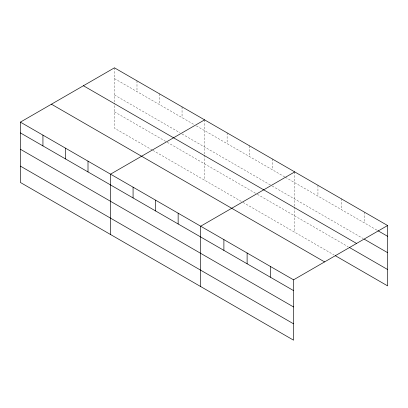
<?xml version="1.0" encoding="UTF-8"?>
<svg xmlns="http://www.w3.org/2000/svg" width="408" height="408" viewBox="0 0 408 408"><rect width="100%" height="100%" fill="white"/><g stroke="black" fill="none" stroke-linecap="round" stroke-linejoin="round"><path stroke-width="0.31" stroke-dasharray="2.04 1.53" d="M114.449 78.596L194.147 124.608M196.345 125.878L284.835 176.97M285.386 177.286L377.339 230.377M114.449 94.957L179.857 132.717M182.055 133.987L271.646 185.711M272.192 186.028L363.304 238.629M114.449 111.812L166.663 141.959M167.214 142.275L256.805 194.004M257.351 194.32L348.182 246.758M152.373 150.073L114.449 128.173L114.449 103.071M152.924 150.389L242.515 202.113M243.061 202.429L334.147 255.015M364.38 212.124L364.38 222.895M341.165 198.716L341.165 209.488M317.944 185.314L317.944 196.085M294.729 171.906L294.729 206.535M294.729 207.157L294.729 232.259M272.192 158.896L272.192 169.667M249.66 145.886L249.66 156.657M227.123 132.875L227.123 143.647M204.587 119.865L204.587 154.489M204.587 155.117L204.587 180.219M182.055 106.855L182.055 117.626M159.518 93.845L159.518 104.616M136.986 80.835L136.986 91.606M114.449 67.825L114.449 102.449"/><path stroke-width="0.61" d="M20.4 122.125L293.551 279.827L293.551 340.175L20.4 182.473L20.4 122.125L114.449 67.825L387.6 225.527L387.6 285.875L335.223 255.638M204.587 119.865L110.537 174.165L110.537 234.513M294.729 171.906L200.68 226.205L200.68 286.559M293.551 279.827L387.6 225.527M377.879 230.688L387.6 236.298M364.38 239.256L387.6 252.659M83.411 85.741L356.561 243.443M349.263 247.381L387.6 269.515M51.439 104.203L324.59 261.905M20.4 132.896L293.551 290.598M20.4 149.257L293.551 306.959M20.4 166.112L293.551 323.814M270.336 266.419L270.336 277.19M247.115 253.016L247.115 263.787M223.895 239.613L223.895 250.385M178.143 213.195L178.143 223.966M155.611 200.185L155.611 210.956M133.074 187.175L133.074 197.946M88.006 161.155L88.006 171.926M65.469 148.145L65.469 158.916M42.937 135.135L42.937 145.906"/></g></svg>
